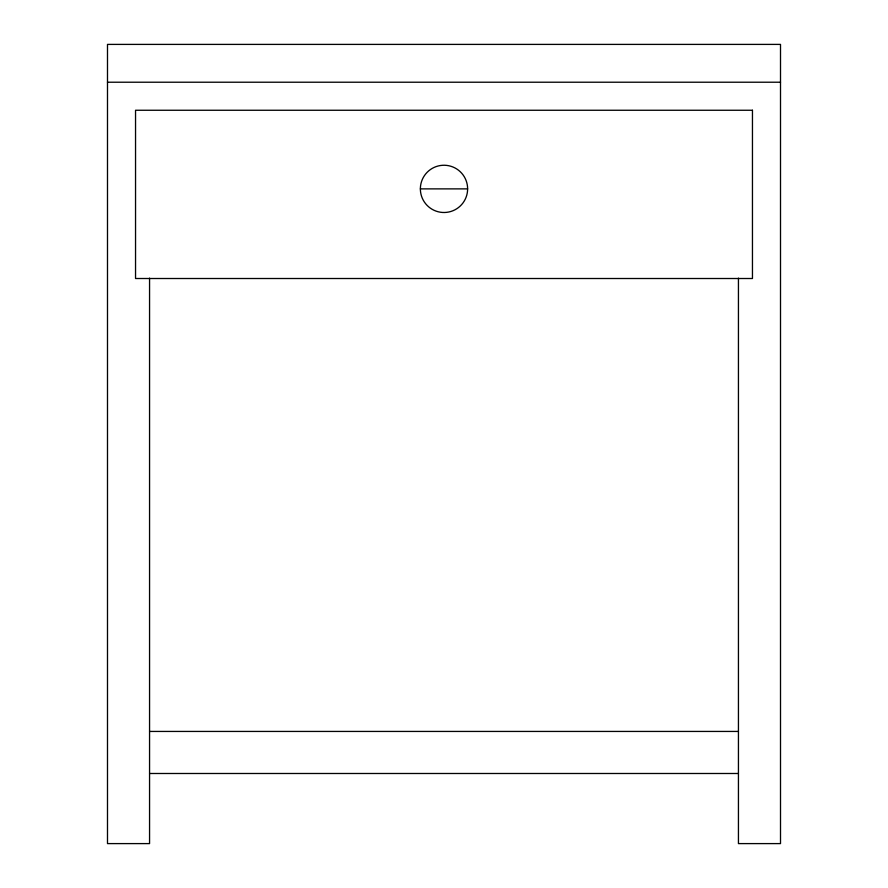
<?xml version="1.0" encoding="UTF-8"?>
<svg xmlns="http://www.w3.org/2000/svg" width="888" height="888" viewBox="0 0 888 888"><rect width="100%" height="100%" fill="white"/><g stroke="black" fill="none" stroke-linecap="round" stroke-linejoin="round"><path stroke-width="1.33" d="M107.492 82.218L780.508 82.218M420.379 188.878L467.621 188.878A23.621 23.621 0 0 0 432.19 168.409A23.621 23.621 0 0 0 432.19 209.335A23.621 23.621 0 0 0 467.621 188.878M149.561 731.435L738.439 731.435M149.561 773.492L738.439 773.492M738.439 278.122L738.439 843.6L780.508 843.6L780.508 44.4L107.492 44.4L107.492 843.6L149.561 843.6L149.561 278.122M752.458 110.256L135.542 110.256L135.542 278.51L752.458 278.51L752.458 110.256"/></g></svg>
